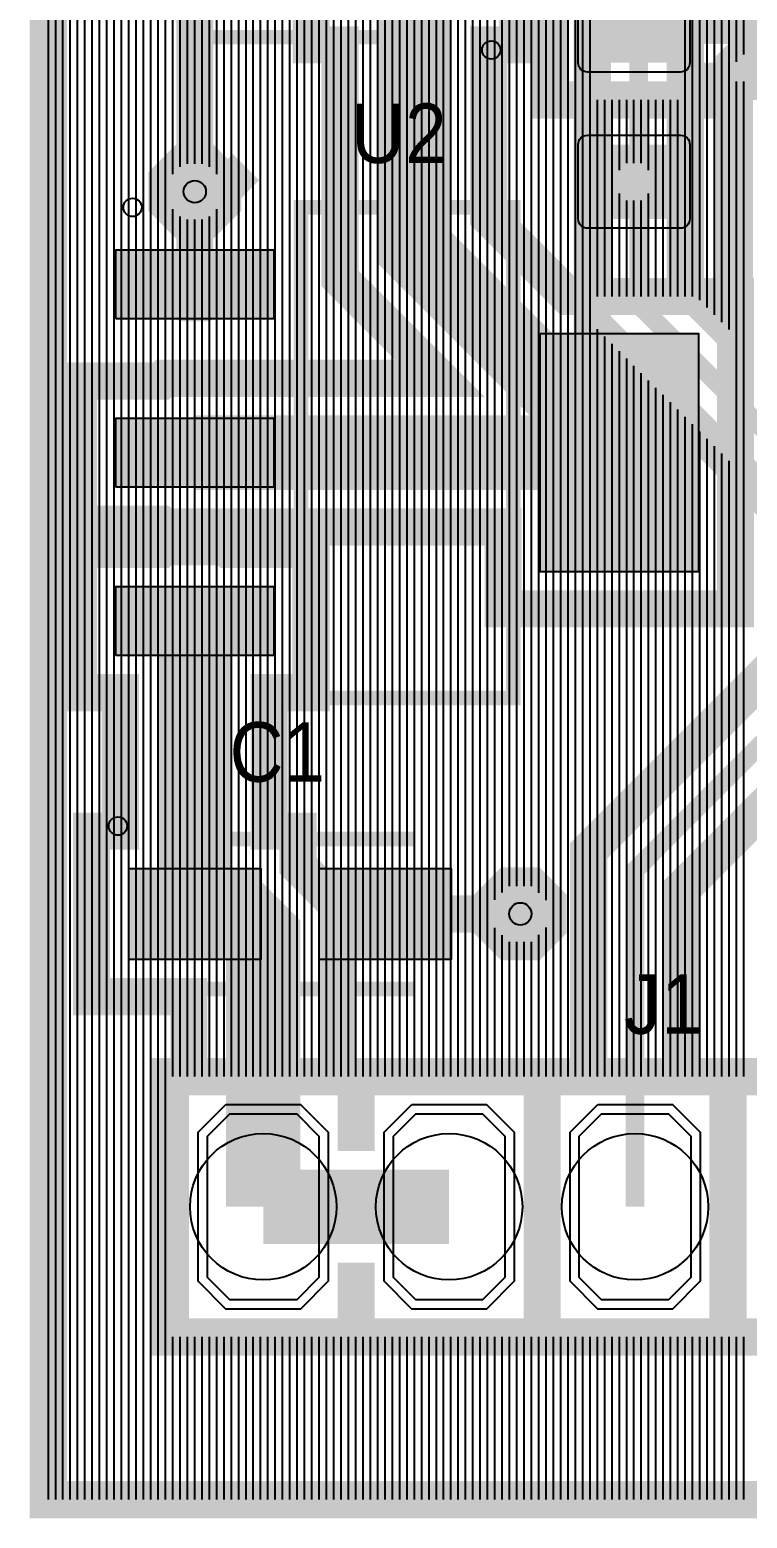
# Model space of a CAD drawing. Header units: inches. Extents: x -0.48 to 0.48, y -1.09 to 1.09.
# Drawn here: x -0.482 to -0.097, y -1.093 to -0.292 of the extents above; entities that cross this region are included whole.
import ezdxf

# ---------------------------------------------------------------- set-up
doc = ezdxf.new("R2010")
doc.units = ezdxf.units.IN
doc.layers.get('0').update_dxf_attribs({"linetype": 'CONTINUOUS'})
for name, color, linetype in [('1', 1, 'CONTINUOUS'), ('2', 2, 'CONTINUOUS'), ('3', 3, 'CONTINUOUS'), ('4', 4, 'CONTINUOUS'), ('5', 5, 'CONTINUOUS'), ('6', 6, 'CONTINUOUS'), ('7', 7, 'CONTINUOUS')]:
    doc.layers.add(name, color=color, linetype=linetype)

# ---------------------------------------------------------------- blocks, each defined once
blk = doc.blocks.new('RPAD')
blk.add_trace([(-0.5, -0.5), (-0.5, 0.5), (0.5, -0.5), (0.5, 0.5)])
blk = doc.blocks.new('EPAD')
at = {"const_width": 0.5}
blk.add_lwpolyline([(-0.25, 0, 1), (0.25, 0, 1)], format="xyb", close=True, dxfattribs=at)

msp = doc.modelspace()

# ---------------------------------------------------------------- linework, layer by layer
for points in [[(-0.38689, -0.887197), (-0.37489, -0.875197), (-0.33889, -0.875197), (-0.32689, -0.887197), (-0.32689, -0.963197), (-0.33889, -0.975197), (-0.37489, -0.975197), (-0.38689, -0.963197), (-0.38689, -0.887197)], [(-0.28689, -0.887197), (-0.27489, -0.875197), (-0.23889, -0.875197), (-0.22689, -0.887197), (-0.22689, -0.963197), (-0.23889, -0.975197), (-0.27489, -0.975197), (-0.28689, -0.963197), (-0.28689, -0.887197)], [(-0.18689, -0.887197), (-0.17489, -0.875197), (-0.13889, -0.875197), (-0.12689, -0.887197), (-0.12689, -0.963197), (-0.13889, -0.975197), (-0.17489, -0.975197), (-0.18689, -0.963197), (-0.18689, -0.887197)]]:
    msp.add_lwpolyline(points, close=True)
for centre, radius in [((-0.393701, -0.379319), 0.006), ((-0.218603, -0.767717), 0.006), ((-0.35689, -0.925197), 0.03937), ((-0.25689, -0.925197), 0.03937), ((-0.15689, -0.925197), 0.03937)]:
    msp.add_circle(centre, radius)
at = {"layer": '2'}
for points, const_width in [([(-0.259843, -0.29626), (-0.393701, -0.29626)], 0.007874), ([(-0.259843, -0.29626), (-0.393701, -0.29626)], 0.007874), ([(-0.259843, -0.29626), (-0.393701, -0.29626)], 0.007874), ([(-0.18048, -0.345016), (-0.18048, -0.318016)], 0.008), ([(-0.18048, -0.345016), (-0.18048, -0.318016)], 0.008), ([(-0.18048, -0.345016), (-0.18048, -0.318016)], 0.008), ([(-0.13248, -0.345016), (-0.13248, -0.317016)], 0.008), ([(-0.13248, -0.345016), (-0.13248, -0.317016)], 0.008), ([(-0.13248, -0.345016), (-0.13248, -0.317016)], 0.008), ([(-0.336614, -0.651575), (-0.222441, -0.651575), (-0.222441, -0.387795), (-0.336614, -0.387795), (-0.336614, -0.651575)], 0.007874), ([(-0.336614, -0.651575), (-0.222441, -0.651575), (-0.222441, -0.387795), (-0.336614, -0.387795), (-0.336614, -0.651575)], 0.007874), ([(-0.336614, -0.651575), (-0.222441, -0.651575), (-0.222441, -0.387795), (-0.336614, -0.387795), (-0.336614, -0.651575)], 0.007874), ([(-0.409449, -0.727362), (-0.275591, -0.727362)], 0.007874), ([(-0.409449, -0.727362), (-0.275591, -0.727362)], 0.007874), ([(-0.409449, -0.727362), (-0.275591, -0.727362)], 0.007874), ([(-0.409449, -0.808071), (-0.275591, -0.808071)], 0.007874), ([(-0.409449, -0.808071), (-0.275591, -0.808071)], 0.007874), ([(-0.409449, -0.808071), (-0.275591, -0.808071)], 0.007874), ([(-0.40689, -1.000197), (0.39311, -1.000197), (0.39311, -0.850197), (-0.40689, -0.850197), (-0.40689, -1.000197)], 0.008), ([(-0.40689, -1.000197), (0.39311, -1.000197), (0.39311, -0.850197), (-0.40689, -0.850197), (-0.40689, -1.000197)], 0.008), ([(-0.40689, -1.000197), (0.39311, -1.000197), (0.39311, -0.850197), (-0.40689, -0.850197), (-0.40689, -1.000197)], 0.008)]:
    msp.add_lwpolyline(points, dxfattribs=dict(at, const_width=const_width))
at = {"layer": '3'}
for centre in [(-0.234252, -0.30315), (-0.234252, -0.30315), (-0.234252, -0.30315), (-0.427165, -0.387795), (-0.427165, -0.387795), (-0.427165, -0.387795), (-0.435039, -0.720472), (-0.435039, -0.720472), (-0.435039, -0.720472)]:
    msp.add_circle(centre, 0.004921, dxfattribs=at)
at = {"layer": '4', "const_width": 0.008}
msp.add_lwpolyline([(-0.472441, 1.082677), (0.472441, 1.082677), (0.472441, -1.082677), (-0.472441, -1.082677), (-0.472441, 1.082677)], dxfattribs=at)
msp.add_lwpolyline([(-0.472441, 1.082677), (0.472441, 1.082677), (0.472441, -1.082677), (-0.472441, -1.082677), (-0.472441, 1.082677)], dxfattribs=at)
msp.add_lwpolyline([(-0.472441, 1.082677), (0.472441, 1.082677), (0.472441, -1.082677), (-0.472441, -1.082677), (-0.472441, 1.082677)], dxfattribs=at)
at = {"layer": '5'}
msp.add_lwpolyline([(-0.12748, -0.270016), (-0.12748, -0.310016), (-0.12758, -0.311038), (-0.127866, -0.311983), (-0.128321, -0.312834), (-0.128926, -0.31357), (-0.129663, -0.314175), (-0.130513, -0.31463), (-0.131458, -0.314916), (-0.13248, -0.315016), (-0.18248, -0.315016), (-0.183503, -0.314916), (-0.184448, -0.31463), (-0.185298, -0.314175), (-0.186035, -0.31357), (-0.18664, -0.312834), (-0.187094, -0.311983), (-0.187381, -0.311038), (-0.18748, -0.310016), (-0.18748, -0.310016), (-0.18748, -0.270016)], dxfattribs=at)
for points in [[(-0.18748, -0.394016), (-0.18748, -0.354016), (-0.187381, -0.352993), (-0.187094, -0.352048), (-0.18664, -0.351198), (-0.186035, -0.350461), (-0.185298, -0.349856), (-0.184448, -0.349402), (-0.183503, -0.349115), (-0.18248, -0.349016), (-0.13248, -0.349016), (-0.131458, -0.349115), (-0.130513, -0.349402), (-0.129663, -0.349856), (-0.128926, -0.350461), (-0.128321, -0.351198), (-0.127866, -0.352048), (-0.12758, -0.352993), (-0.12748, -0.354016), (-0.12748, -0.394016), (-0.12758, -0.395038), (-0.127866, -0.395983), (-0.128321, -0.396834), (-0.128926, -0.39757), (-0.129663, -0.398175), (-0.130513, -0.39863), (-0.131458, -0.398916), (-0.13248, -0.399016), (-0.18248, -0.399016), (-0.183503, -0.398916), (-0.184448, -0.39863), (-0.185298, -0.398175), (-0.186035, -0.39757), (-0.18664, -0.396834), (-0.187094, -0.395983), (-0.187381, -0.395038), (-0.18748, -0.394016)], [(-0.436201, -0.447634), (-0.436201, -0.410634), (-0.351201, -0.410634), (-0.351201, -0.447634), (-0.436201, -0.447634)], [(-0.207854, -0.455685), (-0.122854, -0.455685), (-0.122854, -0.583685), (-0.207854, -0.583685), (-0.207854, -0.455685)], [(-0.436201, -0.538185), (-0.436201, -0.501185), (-0.351201, -0.501185), (-0.351201, -0.538185), (-0.436201, -0.538185)], [(-0.436201, -0.628736), (-0.436201, -0.591736), (-0.351201, -0.591736), (-0.351201, -0.628736), (-0.436201, -0.628736)], [(-0.429201, -0.792217), (-0.429201, -0.743217), (-0.358201, -0.743217), (-0.358201, -0.792217), (-0.429201, -0.792217)], [(-0.326839, -0.792217), (-0.326839, -0.743217), (-0.255839, -0.743217), (-0.255839, -0.792217), (-0.326839, -0.792217)], [(-0.376961, -0.870197), (-0.336819, -0.870197), (-0.32189, -0.885126), (-0.32189, -0.965268), (-0.336819, -0.980197), (-0.376961, -0.980197), (-0.39189, -0.965268), (-0.39189, -0.885126), (-0.376961, -0.870197)], [(-0.276961, -0.870197), (-0.236819, -0.870197), (-0.22189, -0.885126), (-0.22189, -0.965268), (-0.236819, -0.980197), (-0.276961, -0.980197), (-0.29189, -0.965268), (-0.29189, -0.885126), (-0.276961, -0.870197)], [(-0.176961, -0.870197), (-0.136819, -0.870197), (-0.12189, -0.885126), (-0.12189, -0.965268), (-0.136819, -0.980197), (-0.176961, -0.980197), (-0.19189, -0.965268), (-0.19189, -0.885126), (-0.176961, -0.870197)]]:
    msp.add_lwpolyline(points, close=True, dxfattribs=at)
at = {"layer": '6'}
for points, const_width in [([(-0.472441, 1.082677), (0.472441, 1.082677), (0.472441, -1.082677), (-0.472441, -1.082677), (-0.472441, 1.082677)], 0.02), ([(-0.15748, -0.290016), (-0.15748, -0.255906), (-0.15748, -0.216535)], 0.04), ([(-0.067559, -0.320015), (-0.112481, -0.320015), (-0.112481, -0.330015), (-0.20248, -0.330015), (-0.20248, -0.295905), (-0.220091, -0.295905), (-0.220091, -0.300405), (-0.235591, -0.300405), (-0.235591, -0.392881), (-0.192786, -0.435685), (-0.102855, -0.435685), (-0.102855, -0.603685), (-0.227854, -0.603685), (-0.227854, -0.559685), (-0.410269, -0.559685), (-0.411769, -0.558185), (-0.4562, -0.558185), (-0.4562, -0.481185), (-0.411769, -0.481185), (-0.410269, -0.479685), (-0.261922, -0.479685), (-0.31559, -0.426017), (-0.31559, -0.300405), (-0.33109, -0.300405), (-0.33109, -0.211406)], 0.02), ([(-0.275591, -0.255906), (-0.275591, -0.409449), (-0.165354, -0.519685)], 0.04), ([(-0.393701, -0.429134), (-0.393701, -0.379319), (-0.393701, -0.271654), (-0.377953, -0.255906)], 0.02), ([(-0.15748, -0.290016), (0.237112, -0.290016), (0.266867, -0.31977)], 0.02), ([(-0.399914, -0.394319), (-0.387487, -0.394319), (-0.378701, -0.385533), (-0.378701, -0.373106), (-0.387487, -0.364319), (-0.399914, -0.364319), (-0.408701, -0.373106), (-0.408701, -0.385533), (-0.399914, -0.394319)], 0.02), ([(-0.14748, -0.378158), (-0.14748, -0.369874), (-0.153338, -0.364016), (-0.161622, -0.364016), (-0.16748, -0.369874), (-0.16748, -0.378158), (-0.161622, -0.384016), (-0.153338, -0.384016), (-0.14748, -0.378158)], 0.02), ([(-0.15748, -0.364016), (-0.15748, -0.374016)], 0.01), ([(-0.16748, -0.374016), (-0.15748, -0.374016)], 0.01), ([(-0.15748, -0.384016), (-0.15748, -0.374016)], 0.01), ([(-0.14748, -0.374016), (-0.15748, -0.374016)], 0.01), ([(-0.383701, -0.433276), (-0.383701, -0.424992), (-0.389559, -0.419134), (-0.397843, -0.419134), (-0.403701, -0.424992), (-0.403701, -0.433276), (-0.397843, -0.439134), (-0.389559, -0.439134), (-0.383701, -0.433276)], 0.02), ([(-0.393701, -0.419134), (-0.393701, -0.429134)], 0.01), ([(-0.403701, -0.429134), (-0.393701, -0.429134)], 0.01), ([(-0.393701, -0.439134), (-0.393701, -0.429134)], 0.01), ([(-0.383701, -0.429134), (-0.393701, -0.429134)], 0.01), ([(-0.010315, -0.632935), (-0.13189, -0.754511), (-0.13189, -0.855197), (-0.10689, -0.855197), (-0.10689, -0.995196), (-0.206889, -0.995196), (-0.206889, -0.855197), (-0.181889, -0.855197), (-0.181889, -0.733802), (0.063094, -0.488818)], 0.02), ([(-0.393701, -0.519685), (-0.165354, -0.519685)], 0.04), ([(-0.15689, -0.925197), (-0.15689, -0.744156), (0.073449, -0.513818), (0.117503, -0.513818), (0.11811, -0.514425)], 0.01), ([(-0.375632, -0.571737), (-0.331201, -0.571737), (-0.331201, -0.648736), (-0.353701, -0.648736), (-0.353701, -0.723217), (-0.338201, -0.723217), (-0.338201, -0.741648), (-0.31689, -0.762959), (-0.31689, -0.855197), (-0.30689, -0.855197), (-0.30689, -0.885197), (-0.306889, -0.885197), (-0.306889, -0.855197), (-0.20689, -0.855197), (-0.20689, -0.995196), (-0.306889, -0.995196), (-0.306889, -0.965196), (-0.30689, -0.965196), (-0.30689, -0.995196), (-0.406889, -0.995196), (-0.406889, -0.855197), (-0.396889, -0.855197), (-0.396889, -0.812216), (-0.4492, -0.812216), (-0.4492, -0.723217), (-0.4337, -0.723217), (-0.4337, -0.648736), (-0.4562, -0.648736), (-0.4562, -0.571737), (-0.411769, -0.571737), (-0.410269, -0.570237), (-0.377132, -0.570237), (-0.375632, -0.571737)], 0.02), ([(-0.393701, -0.767717), (-0.393701, -0.628736), (-0.393701, -0.610236)], 0.04), ([(-0.224817, -0.782717), (-0.21239, -0.782717), (-0.203603, -0.77393), (-0.203603, -0.761503), (-0.21239, -0.752717), (-0.224817, -0.752717), (-0.233603, -0.761503), (-0.233603, -0.77393), (-0.224817, -0.782717)], 0.02), ([(-0.35689, -0.925197), (-0.35689, -0.779528), (-0.368701, -0.767717), (-0.393701, -0.767717)], 0.04), ([(-0.281339, -0.771859), (-0.281339, -0.763574), (-0.287196, -0.757717), (-0.295481, -0.757717), (-0.301339, -0.763574), (-0.301339, -0.771859), (-0.295481, -0.777717), (-0.287196, -0.777717), (-0.281339, -0.771859)], 0.02), ([(-0.291339, -0.767717), (-0.218603, -0.767717)], 0.02), ([(-0.291339, -0.757717), (-0.291339, -0.767717)], 0.01), ([(-0.301339, -0.767717), (-0.291339, -0.767717)], 0.01), ([(-0.291339, -0.777717), (-0.291339, -0.767717)], 0.01), ([(-0.281339, -0.767717), (-0.291339, -0.767717)], 0.01), ([(-0.106889, -0.995196), (-0.00689, -0.995196), (-0.00689, -0.855197), (-0.106889, -0.855197), (-0.106889, -0.995196)], 0.02), ([(-0.35689, -0.925197), (-0.25689, -0.925197)], 0.04)]:
    msp.add_lwpolyline(points, dxfattribs=dict(at, const_width=const_width))
for points in [[(-0.472441, -1.082677), (-0.472441, 1.082677)], [(-0.468504, -1.082677), (-0.468504, 1.082677)], [(-0.464567, -1.082677), (-0.464567, 1.082677)], [(-0.46063, -1.082677), (-0.46063, 1.082677)], [(-0.456693, -1.082677), (-0.456693, 1.082677)], [(-0.452756, -0.481185), (-0.452756, 1.082677)], [(-0.448819, -0.481185), (-0.448819, 1.082677)], [(-0.444882, -0.481185), (-0.444882, 1.082677)], [(-0.440945, -0.481185), (-0.440945, 1.082677)], [(-0.437008, -0.481185), (-0.437008, 1.082677)], [(-0.433071, -0.481185), (-0.433071, 1.082677)], [(-0.429134, -0.481185), (-0.429134, 1.082677)], [(-0.425197, -0.481185), (-0.425197, 1.082677)], [(-0.42126, -0.481185), (-0.42126, 1.082677)], [(-0.417323, -0.481185), (-0.417323, 1.082677)], [(-0.413386, -0.481185), (-0.413386, 1.082677)], [(-0.409449, -0.479685), (-0.409449, 1.082677)], [(-0.405512, -0.369917), (-0.405512, 1.082677)], [(-0.366142, -0.479685), (-0.366142, 0.099685)], [(-0.362205, -0.479685), (-0.362205, 0.099685)], [(-0.358268, -0.479685), (-0.358268, 0.099685)], [(-0.354331, -0.479685), (-0.354331, 0.099685)], [(-0.350394, -0.479685), (-0.350394, 0.099685)], [(-0.346457, -0.479685), (-0.346457, 0.099685)], [(-0.401575, -0.36598), (-0.401575, -0.144063)], [(-0.397638, -0.364319), (-0.397638, -0.147795)], [(-0.393701, -0.364319), (-0.393701, -0.147795)], [(-0.389764, -0.364319), (-0.389764, -0.147795)], [(-0.34252, -0.479685), (-0.34252, -0.179448)], [(-0.338583, -0.479685), (-0.338583, -0.179448)], [(-0.334646, -0.479685), (-0.334646, -0.179448)], [(-0.385827, -0.36598), (-0.385827, -0.262174)], [(-0.370079, -0.479685), (-0.370079, -0.262174)], [(-0.38189, -0.369917), (-0.38189, -0.265906)], [(-0.377953, -0.479685), (-0.377953, -0.265906)], [(-0.374016, -0.479685), (-0.374016, -0.265906)], [(-0.216535, -0.411936), (-0.216535, -0.295905)], [(-0.212598, -0.415873), (-0.212598, -0.295905)], [(-0.208661, -0.41981), (-0.208661, -0.295905)], [(-0.204724, -0.423747), (-0.204724, -0.295905)], [(-0.330709, -0.479685), (-0.330709, -0.300405)], [(-0.326772, -0.479685), (-0.326772, -0.300405)], [(-0.322835, -0.479685), (-0.322835, -0.300405)], [(-0.318898, -0.479685), (-0.318898, -0.300405)], [(-0.232283, -0.396188), (-0.232283, -0.300405)], [(-0.228346, -0.400125), (-0.228346, -0.300405)], [(-0.224409, -0.404062), (-0.224409, -0.300405)], [(-0.220472, -0.407999), (-0.220472, -0.300405)], [(-0.110236, -0.435685), (-0.110236, -0.320015)], [(-0.106299, -0.435685), (-0.106299, -0.320015)], [(-0.102362, -0.654274), (-0.102362, -0.320015)], [(-0.098425, -0.650337), (-0.098425, -0.320015)], [(-0.200787, -0.427684), (-0.200787, -0.330015)], [(-0.19685, -0.431621), (-0.19685, -0.330015)], [(-0.192913, -0.435558), (-0.192913, -0.330015)], [(-0.188976, -0.435685), (-0.188976, -0.330015)], [(-0.185039, -0.435685), (-0.185039, -0.330015)], [(-0.181102, -0.435685), (-0.181102, -0.330015)], [(-0.177165, -0.435685), (-0.177165, -0.330015)], [(-0.173228, -0.435685), (-0.173228, -0.330015)], [(-0.169291, -0.435685), (-0.169291, -0.330015)], [(-0.165354, -0.367748), (-0.165354, -0.330015)], [(-0.161417, -0.364016), (-0.161417, -0.330015)], [(-0.15748, -0.364016), (-0.15748, -0.330015)], [(-0.153543, -0.364016), (-0.153543, -0.330015)], [(-0.149606, -0.367748), (-0.149606, -0.330015)], [(-0.145669, -0.435685), (-0.145669, -0.330015)], [(-0.141732, -0.435685), (-0.141732, -0.330015)], [(-0.137795, -0.435685), (-0.137795, -0.330015)], [(-0.133858, -0.435685), (-0.133858, -0.330015)], [(-0.129921, -0.435685), (-0.129921, -0.330015)], [(-0.125984, -0.435685), (-0.125984, -0.330015)], [(-0.122047, -0.435685), (-0.122047, -0.330015)], [(-0.11811, -0.435685), (-0.11811, -0.330015)], [(-0.114173, -0.435685), (-0.114173, -0.330015)], [(-0.165354, -0.435685), (-0.165354, -0.380284)], [(-0.161417, -0.435685), (-0.161417, -0.384016)], [(-0.15748, -0.435685), (-0.15748, -0.384016)], [(-0.153543, -0.435685), (-0.153543, -0.384016)], [(-0.149606, -0.435685), (-0.149606, -0.380284)], [(-0.405512, -0.479685), (-0.405512, -0.388722)], [(-0.38189, -0.479685), (-0.38189, -0.388722)], [(-0.401575, -0.422866), (-0.401575, -0.392659)], [(-0.397638, -0.419134), (-0.397638, -0.394319)], [(-0.393701, -0.419134), (-0.393701, -0.394319)], [(-0.389764, -0.419134), (-0.389764, -0.394319)], [(-0.385827, -0.422866), (-0.385827, -0.392659)], [(-0.314961, -0.479685), (-0.314961, -0.426646)], [(-0.311024, -0.479685), (-0.311024, -0.430583)], [(-0.401575, -0.479685), (-0.401575, -0.435402)], [(-0.397638, -0.479685), (-0.397638, -0.439134)], [(-0.393701, -0.479685), (-0.393701, -0.439134)], [(-0.389764, -0.479685), (-0.389764, -0.439134)], [(-0.385827, -0.479685), (-0.385827, -0.435402)], [(-0.307087, -0.479685), (-0.307087, -0.43452)], [(-0.30315, -0.479685), (-0.30315, -0.438457)], [(-0.299213, -0.479685), (-0.299213, -0.442394)], [(-0.295276, -0.479685), (-0.295276, -0.446331)], [(-0.291339, -0.479685), (-0.291339, -0.450269)], [(-0.287402, -0.479685), (-0.287402, -0.454206)], [(-0.283465, -0.479685), (-0.283465, -0.458143)], [(-0.279528, -0.479685), (-0.279528, -0.46208)], [(-0.275591, -0.479685), (-0.275591, -0.466017)], [(-0.271654, -0.479685), (-0.271654, -0.469954)], [(-0.267717, -0.479685), (-0.267717, -0.473891)], [(-0.26378, -0.479685), (-0.26378, -0.477828)], [(-0.452756, -0.571737), (-0.452756, -0.558185)], [(-0.448819, -0.571737), (-0.448819, -0.558185)], [(-0.444882, -0.571737), (-0.444882, -0.558185)], [(-0.440945, -0.571737), (-0.440945, -0.558185)], [(-0.437008, -0.571737), (-0.437008, -0.558185)], [(-0.433071, -0.571737), (-0.433071, -0.558185)], [(-0.429134, -0.571737), (-0.429134, -0.558185)], [(-0.425197, -0.571737), (-0.425197, -0.558185)], [(-0.42126, -0.571737), (-0.42126, -0.558185)], [(-0.417323, -0.571737), (-0.417323, -0.558185)], [(-0.413386, -0.571737), (-0.413386, -0.558185)], [(-0.409449, -0.570237), (-0.409449, -0.559685)], [(-0.405512, -0.570237), (-0.405512, -0.559685)], [(-0.401575, -0.570237), (-0.401575, -0.559685)], [(-0.397638, -0.570237), (-0.397638, -0.559685)], [(-0.393701, -0.570237), (-0.393701, -0.559685)], [(-0.389764, -0.570237), (-0.389764, -0.559685)], [(-0.385827, -0.570237), (-0.385827, -0.559685)], [(-0.38189, -0.570237), (-0.38189, -0.559685)], [(-0.377953, -0.570237), (-0.377953, -0.559685)], [(-0.374016, -0.571737), (-0.374016, -0.559685)], [(-0.370079, -0.571737), (-0.370079, -0.559685)], [(-0.366142, -0.571737), (-0.366142, -0.559685)], [(-0.362205, -0.571737), (-0.362205, -0.559685)], [(-0.358268, -0.571737), (-0.358268, -0.559685)], [(-0.354331, -0.571737), (-0.354331, -0.559685)], [(-0.350394, -0.571737), (-0.350394, -0.559685)], [(-0.346457, -0.571737), (-0.346457, -0.559685)], [(-0.34252, -0.571737), (-0.34252, -0.559685)], [(-0.338583, -0.571737), (-0.338583, -0.559685)], [(-0.334646, -0.571737), (-0.334646, -0.559685)], [(-0.330709, -0.749141), (-0.330709, -0.559685)], [(-0.326772, -0.753078), (-0.326772, -0.559685)], [(-0.322835, -0.757015), (-0.322835, -0.559685)], [(-0.318898, -0.760952), (-0.318898, -0.559685)], [(-0.314961, -0.855197), (-0.314961, -0.559685)], [(-0.311024, -0.855197), (-0.311024, -0.559685)], [(-0.307087, -0.855197), (-0.307087, -0.559685)], [(-0.30315, -0.855197), (-0.30315, -0.559685)], [(-0.299213, -0.761448), (-0.299213, -0.559685)], [(-0.295276, -0.757717), (-0.295276, -0.559685)], [(-0.291339, -0.757717), (-0.291339, -0.559685)], [(-0.287402, -0.757717), (-0.287402, -0.559685)], [(-0.283465, -0.761448), (-0.283465, -0.559685)], [(-0.279528, -0.855197), (-0.279528, -0.559685)], [(-0.275591, -0.855197), (-0.275591, -0.559685)], [(-0.271654, -0.855197), (-0.271654, -0.559685)], [(-0.267717, -0.855197), (-0.267717, -0.559685)], [(-0.26378, -0.855197), (-0.26378, -0.559685)], [(-0.259843, -0.855197), (-0.259843, -0.559685)], [(-0.255906, -0.855197), (-0.255906, -0.559685)], [(-0.251969, -0.855197), (-0.251969, -0.559685)], [(-0.248031, -0.855197), (-0.248031, -0.559685)], [(-0.244094, -0.855197), (-0.244094, -0.559685)], [(-0.240157, -0.855197), (-0.240157, -0.559685)], [(-0.23622, -0.855197), (-0.23622, -0.559685)], [(-0.232283, -0.760183), (-0.232283, -0.559685)], [(-0.228346, -0.756246), (-0.228346, -0.559685)], [(-0.224409, -0.752717), (-0.224409, -0.603685)], [(-0.220472, -0.752717), (-0.220472, -0.603685)], [(-0.216535, -0.752717), (-0.216535, -0.603685)], [(-0.212598, -0.752717), (-0.212598, -0.603685)], [(-0.208661, -0.756445), (-0.208661, -0.603685)], [(-0.204724, -0.760382), (-0.204724, -0.603685)], [(-0.200787, -0.855197), (-0.200787, -0.603685)], [(-0.19685, -0.855197), (-0.19685, -0.603685)], [(-0.192913, -0.855197), (-0.192913, -0.603685)], [(-0.188976, -0.855197), (-0.188976, -0.603685)], [(-0.185039, -0.855197), (-0.185039, -0.603685)], [(-0.181102, -0.733015), (-0.181102, -0.603685)], [(-0.177165, -0.729078), (-0.177165, -0.603685)], [(-0.173228, -0.725141), (-0.173228, -0.603685)], [(-0.169291, -0.721204), (-0.169291, -0.603685)], [(-0.165354, -0.717267), (-0.165354, -0.603685)], [(-0.161417, -0.71333), (-0.161417, -0.603685)], [(-0.15748, -0.709393), (-0.15748, -0.603685)], [(-0.153543, -0.705456), (-0.153543, -0.603685)], [(-0.149606, -0.701519), (-0.149606, -0.603685)], [(-0.145669, -0.697581), (-0.145669, -0.603685)], [(-0.141732, -0.693644), (-0.141732, -0.603685)], [(-0.137795, -0.689707), (-0.137795, -0.603685)], [(-0.133858, -0.68577), (-0.133858, -0.603685)], [(-0.129921, -0.681833), (-0.129921, -0.603685)], [(-0.125984, -0.677896), (-0.125984, -0.603685)], [(-0.122047, -0.673959), (-0.122047, -0.603685)], [(-0.11811, -0.670022), (-0.11811, -0.603685)], [(-0.114173, -0.666085), (-0.114173, -0.603685)], [(-0.110236, -0.662148), (-0.110236, -0.603685)], [(-0.106299, -0.658211), (-0.106299, -0.603685)], [(-0.452756, -1.082677), (-0.452756, -0.648736)], [(-0.448819, -0.723217), (-0.448819, -0.648736)], [(-0.444882, -0.723217), (-0.444882, -0.648736)], [(-0.440945, -0.723217), (-0.440945, -0.648736)], [(-0.437008, -0.723217), (-0.437008, -0.648736)], [(-0.350394, -0.723217), (-0.350394, -0.648736)], [(-0.346457, -0.723217), (-0.346457, -0.648736)], [(-0.34252, -0.723217), (-0.34252, -0.648736)], [(-0.338583, -0.723217), (-0.338583, -0.648736)], [(-0.334646, -0.745204), (-0.334646, -0.648736)], [(-0.102362, -0.855197), (-0.102362, -0.724983)], [(-0.098425, -0.855197), (-0.098425, -0.721046)], [(-0.110236, -0.855197), (-0.110236, -0.732857)], [(-0.106299, -0.855197), (-0.106299, -0.72892)], [(-0.11811, -0.855197), (-0.11811, -0.740731)], [(-0.114173, -0.855197), (-0.114173, -0.736794)], [(-0.125984, -0.855197), (-0.125984, -0.748605)], [(-0.122047, -0.855197), (-0.122047, -0.744668)], [(-0.129921, -0.855197), (-0.129921, -0.752542)], [(-0.299213, -0.855197), (-0.299213, -0.773985)], [(-0.283465, -0.855197), (-0.283465, -0.773985)], [(-0.232283, -0.855197), (-0.232283, -0.77525)], [(-0.204724, -0.855197), (-0.204724, -0.775051)], [(-0.295276, -0.855197), (-0.295276, -0.777717)], [(-0.291339, -0.855197), (-0.291339, -0.777717)], [(-0.287402, -0.855197), (-0.287402, -0.777717)], [(-0.228346, -0.855197), (-0.228346, -0.779187)], [(-0.224409, -0.855197), (-0.224409, -0.782717)], [(-0.220472, -0.855197), (-0.220472, -0.782717)], [(-0.216535, -0.855197), (-0.216535, -0.782717)], [(-0.212598, -0.855197), (-0.212598, -0.782717)], [(-0.208661, -0.855197), (-0.208661, -0.778988)], [(-0.448819, -1.082677), (-0.448819, -0.812216)], [(-0.444882, -1.082677), (-0.444882, -0.812216)], [(-0.440945, -1.082677), (-0.440945, -0.812216)], [(-0.437008, -1.082677), (-0.437008, -0.812216)], [(-0.433071, -1.082677), (-0.433071, -0.812216)], [(-0.429134, -1.082677), (-0.429134, -0.812216)], [(-0.425197, -1.082677), (-0.425197, -0.812216)], [(-0.42126, -1.082677), (-0.42126, -0.812216)], [(-0.417323, -1.082677), (-0.417323, -0.812216)], [(-0.413386, -1.082677), (-0.413386, -0.812216)], [(-0.409449, -1.082677), (-0.409449, -0.812216)], [(-0.405512, -0.855197), (-0.405512, -0.812216)], [(-0.401575, -0.855197), (-0.401575, -0.812216)], [(-0.397638, -0.855197), (-0.397638, -0.812216)], [(-0.405512, -1.082677), (-0.405512, -0.995196)], [(-0.401575, -1.082677), (-0.401575, -0.995196)], [(-0.397638, -1.082677), (-0.397638, -0.995196)], [(-0.393701, -1.082677), (-0.393701, -0.995196)], [(-0.389764, -1.082677), (-0.389764, -0.995196)], [(-0.385827, -1.082677), (-0.385827, -0.995196)], [(-0.38189, -1.082677), (-0.38189, -0.995196)], [(-0.377953, -1.082677), (-0.377953, -0.995196)], [(-0.374016, -1.082677), (-0.374016, -0.995196)], [(-0.370079, -1.082677), (-0.370079, -0.995196)], [(-0.366142, -1.082677), (-0.366142, -0.995196)], [(-0.362205, -1.082677), (-0.362205, -0.995196)], [(-0.358268, -1.082677), (-0.358268, -0.995196)], [(-0.354331, -1.082677), (-0.354331, -0.995196)], [(-0.350394, -1.082677), (-0.350394, -0.995196)], [(-0.346457, -1.082677), (-0.346457, -0.995196)], [(-0.34252, -1.082677), (-0.34252, -0.995196)], [(-0.338583, -1.082677), (-0.338583, -0.995196)], [(-0.334646, -1.082677), (-0.334646, -0.995196)], [(-0.330709, -1.082677), (-0.330709, -0.995196)], [(-0.326772, -1.082677), (-0.326772, -0.995196)], [(-0.322835, -1.082677), (-0.322835, -0.995196)], [(-0.318898, -1.082677), (-0.318898, -0.995196)], [(-0.314961, -1.082677), (-0.314961, -0.995196)], [(-0.311024, -1.082677), (-0.311024, -0.995196)], [(-0.307087, -1.082677), (-0.307087, -0.995196)], [(-0.30315, -1.082677), (-0.30315, -0.995196)], [(-0.299213, -1.082677), (-0.299213, -0.995196)], [(-0.295276, -1.082677), (-0.295276, -0.995196)], [(-0.291339, -1.082677), (-0.291339, -0.995196)], [(-0.287402, -1.082677), (-0.287402, -0.995196)], [(-0.283465, -1.082677), (-0.283465, -0.995196)], [(-0.279528, -1.082677), (-0.279528, -0.995196)], [(-0.275591, -1.082677), (-0.275591, -0.995196)], [(-0.271654, -1.082677), (-0.271654, -0.995196)], [(-0.267717, -1.082677), (-0.267717, -0.995196)], [(-0.26378, -1.082677), (-0.26378, -0.995196)], [(-0.259843, -1.082677), (-0.259843, -0.995196)], [(-0.255906, -1.082677), (-0.255906, -0.995196)], [(-0.251969, -1.082677), (-0.251969, -0.995196)], [(-0.248031, -1.082677), (-0.248031, -0.995196)], [(-0.244094, -1.082677), (-0.244094, -0.995196)], [(-0.240157, -1.082677), (-0.240157, -0.995196)], [(-0.23622, -1.082677), (-0.23622, -0.995196)], [(-0.232283, -1.082677), (-0.232283, -0.995196)], [(-0.228346, -1.082677), (-0.228346, -0.995196)], [(-0.224409, -1.082677), (-0.224409, -0.995196)], [(-0.220472, -1.082677), (-0.220472, -0.995196)], [(-0.216535, -1.082677), (-0.216535, -0.995196)], [(-0.212598, -1.082677), (-0.212598, -0.995196)], [(-0.208661, -1.082677), (-0.208661, -0.995196)], [(-0.204724, -1.082677), (-0.204724, -0.995196)], [(-0.200787, -1.082677), (-0.200787, -0.995196)], [(-0.19685, -1.082677), (-0.19685, -0.995196)], [(-0.192913, -1.082677), (-0.192913, -0.995196)], [(-0.188976, -1.082677), (-0.188976, -0.995196)], [(-0.185039, -1.082677), (-0.185039, -0.995196)], [(-0.181102, -1.082677), (-0.181102, -0.995196)], [(-0.177165, -1.082677), (-0.177165, -0.995196)], [(-0.173228, -1.082677), (-0.173228, -0.995196)], [(-0.169291, -1.082677), (-0.169291, -0.995196)], [(-0.165354, -1.082677), (-0.165354, -0.995196)], [(-0.161417, -1.082677), (-0.161417, -0.995196)], [(-0.15748, -1.082677), (-0.15748, -0.995196)], [(-0.153543, -1.082677), (-0.153543, -0.995196)], [(-0.149606, -1.082677), (-0.149606, -0.995196)], [(-0.145669, -1.082677), (-0.145669, -0.995196)], [(-0.141732, -1.082677), (-0.141732, -0.995196)], [(-0.137795, -1.082677), (-0.137795, -0.995196)], [(-0.133858, -1.082677), (-0.133858, -0.995196)], [(-0.129921, -1.082677), (-0.129921, -0.995196)], [(-0.125984, -1.082677), (-0.125984, -0.995196)], [(-0.122047, -1.082677), (-0.122047, -0.995196)], [(-0.11811, -1.082677), (-0.11811, -0.995196)], [(-0.114173, -1.082677), (-0.114173, -0.995196)], [(-0.110236, -1.082677), (-0.110236, -0.995196)], [(-0.106299, -1.082677), (-0.106299, -0.995196)], [(-0.102362, -1.082677), (-0.102362, -0.995196)], [(-0.098425, -1.082677), (-0.098425, -0.995196)]]:
    msp.add_lwpolyline(points, dxfattribs=at)
at = {"layer": '7'}
for points, const_width in [([(-0.472441, 1.082677), (0.472441, 1.082677), (0.472441, -1.082677), (-0.472441, -1.082677), (-0.472441, 1.082677)], 0.02), ([(-0.05689, -0.925197), (-0.05689, -0.538164), (-0.154906, -0.440147), (-0.154906, 0.36365), (0.117949, 0.636505), (0.156239, 0.636505)], 0.01), ([(0.138813, 0.611506), (0.143813, 0.606505), (0.168245, 0.606505), (0.168245, 0.006418), (0.167914, 0.006087), (0.167914, -0.006196), (0.162914, -0.011196), (0.162914, -0.036048), (0.168245, -0.04138), (0.168245, -0.097335), (0.168364, -0.097454), (0.163184, -0.097454), (0.158184, -0.102454), (0.10474, -0.102454), (-0.103522, -0.310715), (-0.103522, -0.456178), (-0.129907, -0.429793), (-0.129907, 0.353295), (0.128304, 0.611506), (0.138813, 0.611506)], 0.02), ([(-0.081889, -0.548519), (-0.179906, -0.450502), (-0.179906, 0.374004)], 0.02), ([(-0.399914, -0.394319), (-0.387487, -0.394319), (-0.378701, -0.385533), (-0.378701, -0.373106), (-0.387487, -0.364319), (-0.399914, -0.364319), (-0.408701, -0.373106), (-0.408701, -0.385533), (-0.399914, -0.394319)], 0.02), ([(-0.393701, -0.379319), (-0.379319, -0.379319), (-0.366142, -0.366142)], 0.02), ([(-0.224817, -0.782717), (-0.21239, -0.782717), (-0.203603, -0.77393), (-0.203603, -0.761503), (-0.21239, -0.752717), (-0.224817, -0.752717), (-0.233603, -0.761503), (-0.233603, -0.77393), (-0.224817, -0.782717)], 0.02), ([(-0.20689, -0.995196), (-0.306889, -0.995196), (-0.306889, -0.965196), (-0.30689, -0.965196), (-0.30689, -0.995196), (-0.406889, -0.995196), (-0.406889, -0.855197), (-0.30689, -0.855197), (-0.30689, -0.885197), (-0.306889, -0.885197), (-0.306889, -0.855197), (-0.20689, -0.855197), (-0.20689, -0.995196)], 0.02), ([(-0.206889, -0.995196), (-0.10689, -0.995196), (-0.10689, -0.855197), (-0.206889, -0.855197), (-0.206889, -0.995196)], 0.02), ([(-0.00689, -0.995196), (-0.106889, -0.995196), (-0.106889, -0.855197), (-0.081889, -0.855197)], 0.02), ([(-0.25689, -0.925197), (-0.35689, -0.925197)], 0.04)]:
    msp.add_lwpolyline(points, dxfattribs=dict(at, const_width=const_width))
for points in [[(-0.472441, -1.082677), (-0.472441, 1.082677)], [(-0.468504, -1.082677), (-0.468504, 1.082677)], [(-0.464567, -1.082677), (-0.464567, 1.082677)], [(-0.46063, -1.082677), (-0.46063, 1.082677)], [(-0.456693, -1.082677), (-0.456693, 1.082677)], [(-0.452756, -1.082677), (-0.452756, 1.082677)], [(-0.448819, -1.082677), (-0.448819, 1.082677)], [(-0.444882, -1.082677), (-0.444882, 1.082677)], [(-0.440945, -1.082677), (-0.440945, 1.082677)], [(-0.437008, -1.082677), (-0.437008, 1.082677)], [(-0.433071, -1.082677), (-0.433071, 1.082677)], [(-0.429134, -1.082677), (-0.429134, 1.082677)], [(-0.425197, -1.082677), (-0.425197, 1.082677)], [(-0.42126, -1.082677), (-0.42126, 1.082677)], [(-0.417323, -1.082677), (-0.417323, 1.082677)], [(-0.413386, -1.082677), (-0.413386, 1.082677)], [(-0.409449, -1.082677), (-0.409449, 1.082677)], [(-0.405512, -0.369917), (-0.405512, 1.082677)], [(-0.401575, -0.36598), (-0.401575, 1.082677)], [(-0.397638, -0.364319), (-0.397638, 1.082677)], [(-0.393701, -0.364319), (-0.393701, 1.082677)], [(-0.389764, -0.364319), (-0.389764, 1.082677)], [(-0.385827, -0.36598), (-0.385827, 1.082677)], [(-0.38189, -0.369917), (-0.38189, 1.082677)], [(-0.377953, -0.855197), (-0.377953, 1.082677)], [(-0.374016, -0.855197), (-0.374016, 1.082677)], [(-0.370079, -0.855197), (-0.370079, 1.082677)], [(-0.366142, -0.855197), (-0.366142, 1.082677)], [(-0.362205, -0.855197), (-0.362205, 1.082677)], [(-0.358268, -0.855197), (-0.358268, 1.082677)], [(-0.354331, -0.855197), (-0.354331, 1.082677)], [(-0.350394, -0.855197), (-0.350394, 1.082677)], [(-0.346457, -0.855197), (-0.346457, 1.082677)], [(-0.34252, -0.855197), (-0.34252, 1.082677)], [(-0.338583, -0.855197), (-0.338583, 1.082677)], [(-0.334646, -0.855197), (-0.334646, 1.082677)], [(-0.330709, -0.855197), (-0.330709, 1.082677)], [(-0.326772, -0.855197), (-0.326772, 1.082677)], [(-0.322835, -0.855197), (-0.322835, 1.082677)], [(-0.318898, -0.855197), (-0.318898, 1.082677)], [(-0.314961, -0.855197), (-0.314961, 1.082677)], [(-0.311024, -0.855197), (-0.311024, 1.082677)], [(-0.307087, -0.855197), (-0.307087, 1.082677)], [(-0.30315, -0.855197), (-0.30315, 1.082677)], [(-0.299213, -0.855197), (-0.299213, 1.082677)], [(-0.295276, -0.855197), (-0.295276, 1.082677)], [(-0.291339, -0.855197), (-0.291339, 1.082677)], [(-0.287402, -0.855197), (-0.287402, 1.082677)], [(-0.283465, -0.855197), (-0.283465, 1.082677)], [(-0.279528, -0.855197), (-0.279528, 1.082677)], [(-0.275591, -0.855197), (-0.275591, 1.082677)], [(-0.271654, -0.855197), (-0.271654, 0.780027)], [(-0.267717, -0.855197), (-0.267717, 0.77609)], [(-0.26378, -0.855197), (-0.26378, 0.772153)], [(-0.192913, -0.855197), (-0.192913, 0.660321)], [(-0.188976, -0.855197), (-0.188976, 0.656996)], [(-0.185039, -0.855197), (-0.185039, 0.656996)], [(-0.181102, -0.855197), (-0.181102, 0.656996)], [(-0.098411, -0.305604), (-0.098411, 0.384791)], [(-0.106285, -0.453415), (-0.106285, 0.376917)], [(-0.102348, -0.309541), (-0.102348, 0.380854)], [(-0.114159, -0.445541), (-0.114159, 0.369043)], [(-0.110222, -0.449478), (-0.110222, 0.37298)], [(-0.122033, -0.437667), (-0.122033, 0.361169)], [(-0.118096, -0.441604), (-0.118096, 0.365106)], [(-0.129907, -0.429793), (-0.129907, 0.353295)], [(-0.12597, -0.43373), (-0.12597, 0.357232)], [(-0.259843, -0.855197), (-0.259843, -0.07962)], [(-0.19685, -0.855197), (-0.19685, -0.079365)], [(-0.255906, -0.855197), (-0.255906, -0.083557)], [(-0.251969, -0.855197), (-0.251969, -0.087494)], [(-0.204724, -0.760382), (-0.204724, -0.087239)], [(-0.200787, -0.855197), (-0.200787, -0.083302)], [(-0.248031, -0.855197), (-0.248031, -0.091431)], [(-0.244094, -0.855197), (-0.244094, -0.095368)], [(-0.212598, -0.752717), (-0.212598, -0.095113)], [(-0.208661, -0.756445), (-0.208661, -0.091176)], [(-0.240157, -0.855197), (-0.240157, -0.096491)], [(-0.23622, -0.855197), (-0.23622, -0.096491)], [(-0.232283, -0.760183), (-0.232283, -0.096491)], [(-0.228346, -0.756246), (-0.228346, -0.096491)], [(-0.224409, -0.752717), (-0.224409, -0.096491)], [(-0.220472, -0.752717), (-0.220472, -0.096491)], [(-0.216535, -0.752717), (-0.216535, -0.096491)], [(-0.405512, -0.855197), (-0.405512, -0.388722)], [(-0.38189, -0.855197), (-0.38189, -0.388722)], [(-0.401575, -0.855197), (-0.401575, -0.392659)], [(-0.397638, -0.855197), (-0.397638, -0.394319)], [(-0.393701, -0.855197), (-0.393701, -0.394319)], [(-0.389764, -0.855197), (-0.389764, -0.394319)], [(-0.385827, -0.855197), (-0.385827, -0.392659)], [(-0.177165, -0.855197), (-0.177165, -0.453243)], [(-0.173228, -0.855197), (-0.173228, -0.45718)], [(-0.169291, -0.855197), (-0.169291, -0.461117)], [(-0.165354, -0.855197), (-0.165354, -0.465054)], [(-0.161417, -0.855197), (-0.161417, -0.468991)], [(-0.15748, -0.855197), (-0.15748, -0.472928)], [(-0.153543, -0.855197), (-0.153543, -0.476865)], [(-0.149606, -0.855197), (-0.149606, -0.480802)], [(-0.145669, -0.855197), (-0.145669, -0.484739)], [(-0.141732, -0.855197), (-0.141732, -0.488676)], [(-0.137795, -0.855197), (-0.137795, -0.492613)], [(-0.133858, -0.855197), (-0.133858, -0.49655)], [(-0.129921, -0.855197), (-0.129921, -0.500487)], [(-0.125984, -0.855197), (-0.125984, -0.504424)], [(-0.122047, -0.855197), (-0.122047, -0.508361)], [(-0.11811, -0.855197), (-0.11811, -0.512298)], [(-0.114173, -0.855197), (-0.114173, -0.516235)], [(-0.110236, -0.855197), (-0.110236, -0.520172)], [(-0.106299, -0.855197), (-0.106299, -0.524109)], [(-0.102362, -0.855197), (-0.102362, -0.528046)], [(-0.098425, -0.855197), (-0.098425, -0.531983)], [(-0.232283, -0.855197), (-0.232283, -0.77525)], [(-0.204724, -0.855197), (-0.204724, -0.775051)], [(-0.228346, -0.855197), (-0.228346, -0.779187)], [(-0.224409, -0.855197), (-0.224409, -0.782717)], [(-0.220472, -0.855197), (-0.220472, -0.782717)], [(-0.216535, -0.855197), (-0.216535, -0.782717)], [(-0.212598, -0.855197), (-0.212598, -0.782717)], [(-0.208661, -0.855197), (-0.208661, -0.778988)], [(-0.405512, -1.082677), (-0.405512, -0.995196)], [(-0.401575, -1.082677), (-0.401575, -0.995196)], [(-0.397638, -1.082677), (-0.397638, -0.995196)], [(-0.393701, -1.082677), (-0.393701, -0.995196)], [(-0.389764, -1.082677), (-0.389764, -0.995196)], [(-0.385827, -1.082677), (-0.385827, -0.995196)], [(-0.38189, -1.082677), (-0.38189, -0.995196)], [(-0.377953, -1.082677), (-0.377953, -0.995196)], [(-0.374016, -1.082677), (-0.374016, -0.995196)], [(-0.370079, -1.082677), (-0.370079, -0.995196)], [(-0.366142, -1.082677), (-0.366142, -0.995196)], [(-0.362205, -1.082677), (-0.362205, -0.995196)], [(-0.358268, -1.082677), (-0.358268, -0.995196)], [(-0.354331, -1.082677), (-0.354331, -0.995196)], [(-0.350394, -1.082677), (-0.350394, -0.995196)], [(-0.346457, -1.082677), (-0.346457, -0.995196)], [(-0.34252, -1.082677), (-0.34252, -0.995196)], [(-0.338583, -1.082677), (-0.338583, -0.995196)], [(-0.334646, -1.082677), (-0.334646, -0.995196)], [(-0.330709, -1.082677), (-0.330709, -0.995196)], [(-0.326772, -1.082677), (-0.326772, -0.995196)], [(-0.322835, -1.082677), (-0.322835, -0.995196)], [(-0.318898, -1.082677), (-0.318898, -0.995196)], [(-0.314961, -1.082677), (-0.314961, -0.995196)], [(-0.311024, -1.082677), (-0.311024, -0.995196)], [(-0.307087, -1.082677), (-0.307087, -0.995196)], [(-0.30315, -1.082677), (-0.30315, -0.995196)], [(-0.299213, -1.082677), (-0.299213, -0.995196)], [(-0.295276, -1.082677), (-0.295276, -0.995196)], [(-0.291339, -1.082677), (-0.291339, -0.995196)], [(-0.287402, -1.082677), (-0.287402, -0.995196)], [(-0.283465, -1.082677), (-0.283465, -0.995196)], [(-0.279528, -1.082677), (-0.279528, -0.995196)], [(-0.275591, -1.082677), (-0.275591, -0.995196)], [(-0.271654, -1.082677), (-0.271654, -0.995196)], [(-0.267717, -1.082677), (-0.267717, -0.995196)], [(-0.26378, -1.082677), (-0.26378, -0.995196)], [(-0.259843, -1.082677), (-0.259843, -0.995196)], [(-0.255906, -1.082677), (-0.255906, -0.995196)], [(-0.251969, -1.082677), (-0.251969, -0.995196)], [(-0.248031, -1.082677), (-0.248031, -0.995196)], [(-0.244094, -1.082677), (-0.244094, -0.995196)], [(-0.240157, -1.082677), (-0.240157, -0.995196)], [(-0.23622, -1.082677), (-0.23622, -0.995196)], [(-0.232283, -1.082677), (-0.232283, -0.995196)], [(-0.228346, -1.082677), (-0.228346, -0.995196)], [(-0.224409, -1.082677), (-0.224409, -0.995196)], [(-0.220472, -1.082677), (-0.220472, -0.995196)], [(-0.216535, -1.082677), (-0.216535, -0.995196)], [(-0.212598, -1.082677), (-0.212598, -0.995196)], [(-0.208661, -1.082677), (-0.208661, -0.995196)], [(-0.204724, -1.082677), (-0.204724, -0.995196)], [(-0.200787, -1.082677), (-0.200787, -0.995196)], [(-0.19685, -1.082677), (-0.19685, -0.995196)], [(-0.192913, -1.082677), (-0.192913, -0.995196)], [(-0.188976, -1.082677), (-0.188976, -0.995196)], [(-0.185039, -1.082677), (-0.185039, -0.995196)], [(-0.181102, -1.082677), (-0.181102, -0.995196)], [(-0.177165, -1.082677), (-0.177165, -0.995196)], [(-0.173228, -1.082677), (-0.173228, -0.995196)], [(-0.169291, -1.082677), (-0.169291, -0.995196)], [(-0.165354, -1.082677), (-0.165354, -0.995196)], [(-0.161417, -1.082677), (-0.161417, -0.995196)], [(-0.15748, -1.082677), (-0.15748, -0.995196)], [(-0.153543, -1.082677), (-0.153543, -0.995196)], [(-0.149606, -1.082677), (-0.149606, -0.995196)], [(-0.145669, -1.082677), (-0.145669, -0.995196)], [(-0.141732, -1.082677), (-0.141732, -0.995196)], [(-0.137795, -1.082677), (-0.137795, -0.995196)], [(-0.133858, -1.082677), (-0.133858, -0.995196)], [(-0.129921, -1.082677), (-0.129921, -0.995196)], [(-0.125984, -1.082677), (-0.125984, -0.995196)], [(-0.122047, -1.082677), (-0.122047, -0.995196)], [(-0.11811, -1.082677), (-0.11811, -0.995196)], [(-0.114173, -1.082677), (-0.114173, -0.995196)], [(-0.110236, -1.082677), (-0.110236, -0.995196)], [(-0.106299, -1.082677), (-0.106299, -0.995196)], [(-0.102362, -1.082677), (-0.102362, -0.995196)], [(-0.098425, -1.082677), (-0.098425, -0.995196)]]:
    msp.add_lwpolyline(points, dxfattribs=at)

# ---------------------------------------------------------------- block references
at = {"xscale": 0.02, "yscale": 0.02}
for p in [(-0.393701, -0.379319), (-0.218603, -0.767717)]:
    msp.add_blockref('EPAD', p, dxfattribs=at)
at = {"layer": '1', "rotation": 90}
for p, xscale, yscale in [((-0.15748, -0.290016), 0.04, 0.05), ((-0.15748, -0.374016), 0.04, 0.05), ((-0.393701, -0.429134), 0.037, 0.085), ((-0.393701, -0.519685), 0.037, 0.085), ((-0.393701, -0.610236), 0.037, 0.085), ((-0.393701, -0.767717), 0.049, 0.071), ((-0.291339, -0.767717), 0.049, 0.071)]:
    msp.add_blockref('RPAD', p, dxfattribs=dict(at, xscale=xscale, yscale=yscale))
at = {"layer": '1', "xscale": 0.085, "yscale": 0.128}
msp.add_blockref('RPAD', (-0.165354, -0.519685), dxfattribs=at)
at = {"layer": '5', "xscale": 0.03, "yscale": 0.03}
for p in [(-0.393701, -0.379319), (-0.218603, -0.767717)]:
    msp.add_blockref('EPAD', p, dxfattribs=at)
at = {"layer": '6', "rotation": 90}
for p, xscale, yscale in [((-0.15748, -0.290016), 0.04, 0.05), ((-0.15748, -0.374016), 0.04, 0.05), ((-0.393701, -0.429134), 0.037, 0.085), ((-0.393701, -0.519685), 0.037, 0.085), ((-0.393701, -0.610236), 0.037, 0.085), ((-0.393701, -0.767717), 0.049, 0.071), ((-0.291339, -0.767717), 0.049, 0.071)]:
    msp.add_blockref('RPAD', p, dxfattribs=dict(at, xscale=xscale, yscale=yscale))
at = {"layer": '6', "xscale": 0.085, "yscale": 0.128}
msp.add_blockref('RPAD', (-0.165354, -0.519685), dxfattribs=at)

# ---------------------------------------------------------------- texts
at = {"layer": '3', "width": 0.9375}
for s, p in [('U2', (-0.309528, -0.363953)), ('U2', (-0.309528, -0.363953)), ('U2', (-0.309528, -0.363953)), ('C1', (-0.37498, -0.69663)), ('C1', (-0.37498, -0.69663)), ('C1', (-0.37498, -0.69663)), ('J1', (-0.162874, -0.832197)), ('J1', (-0.162874, -0.832197)), ('J1', (-0.162874, -0.832197))]:
    msp.add_text(s, height=0.032, dxfattribs=at).set_placement(p)

doc.saveas('drawing.dxf')
